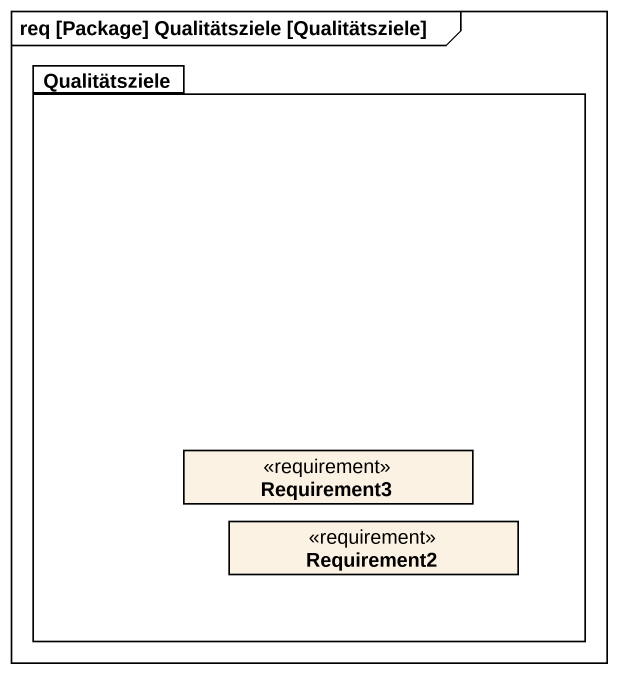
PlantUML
@startuml
mainframe req [Package] Qualitätsziele [Qualitätsziele]
hide circle
hide empty members
package Qualitätsziele {
  class Requirement3 <<requirement>>
  class Requirement2 <<requirement>>
}
@enduml
